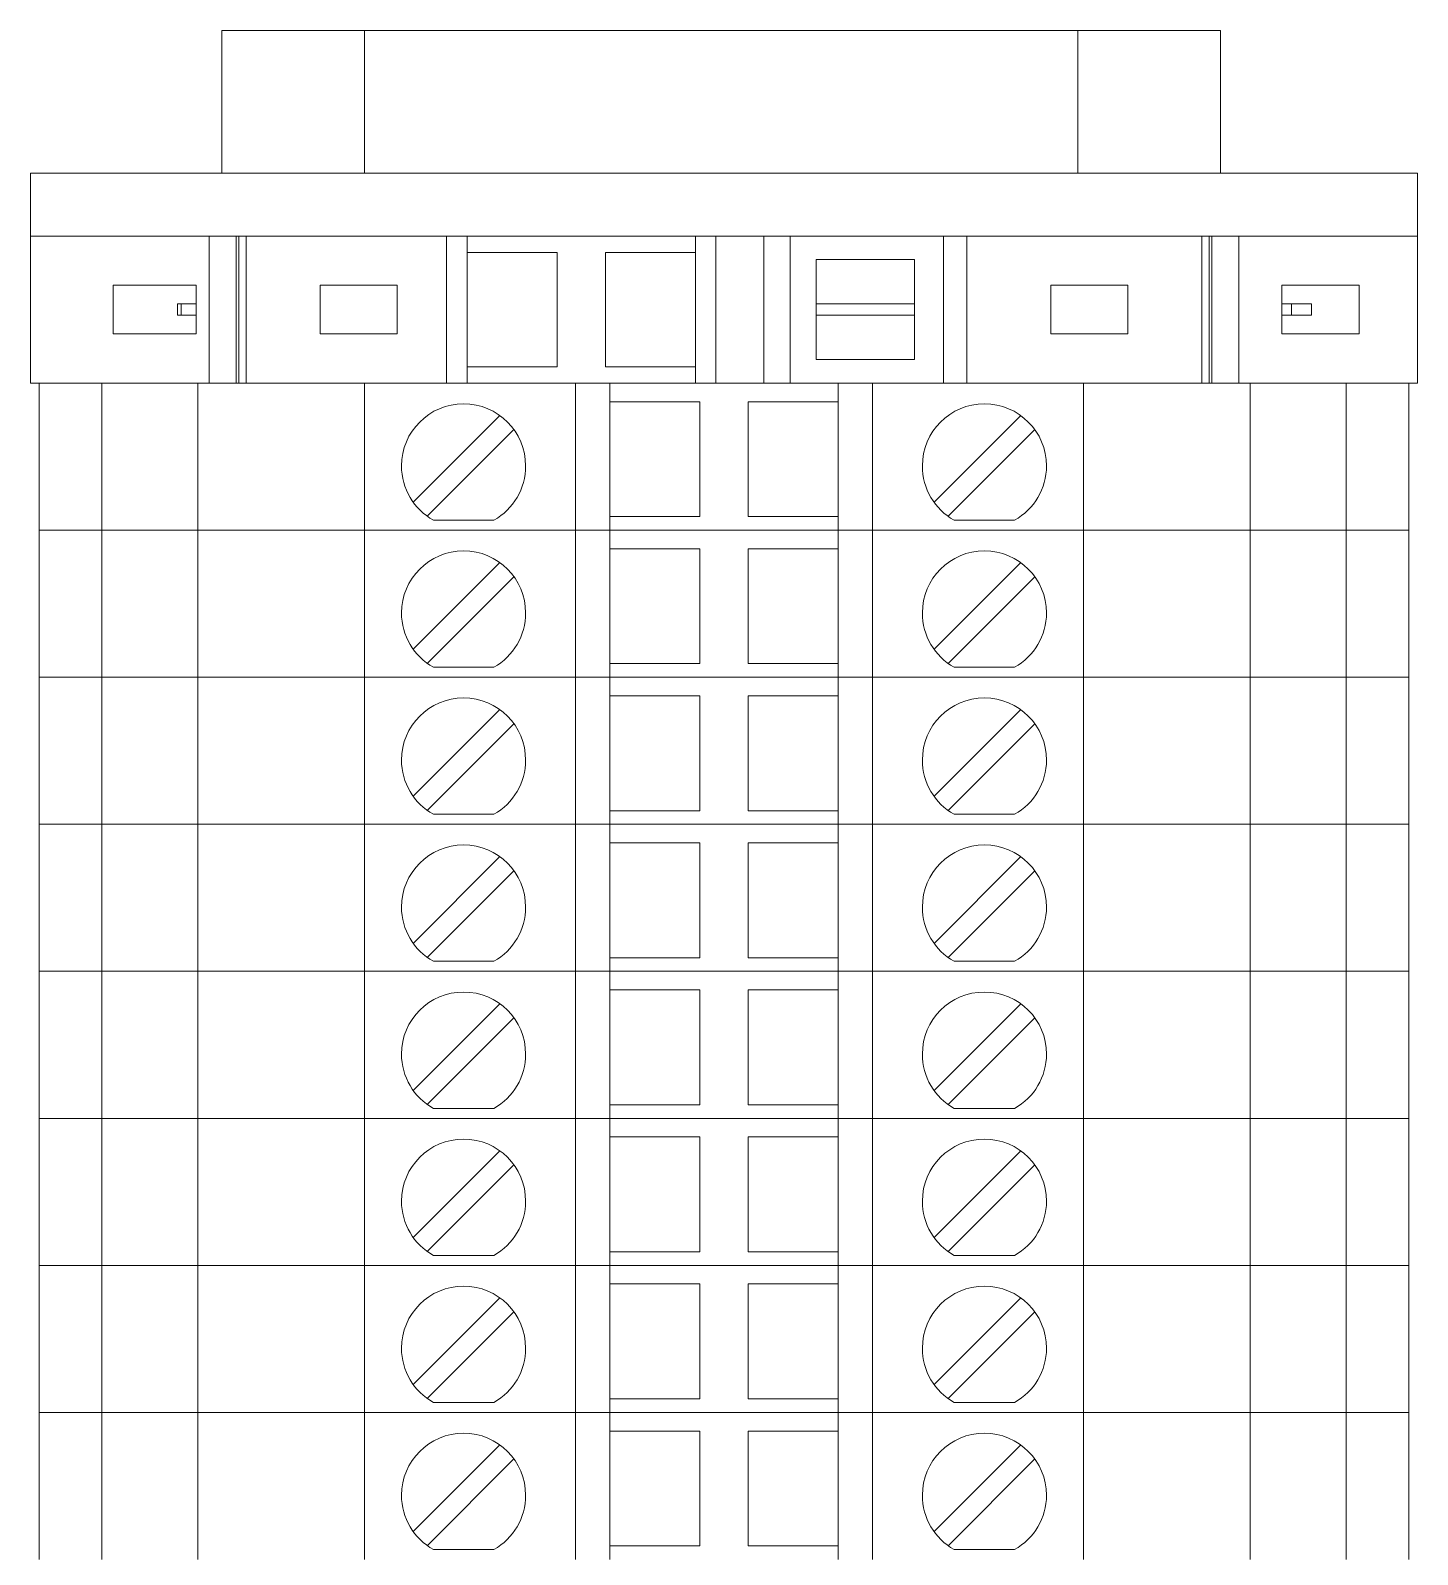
# Model space of a CAD drawing. Header units: millimetres. Extents: x 1880 to 4113, y 771 to 2990.
# Drawn here: x 2250.4 to 2299, y 2569.9 to 2623.3 of the extents above; entities that cross this region are included whole.
import ezdxf

# ---------------------------------------------------------------- set-up
doc = ezdxf.new("R2010")
doc.units = ezdxf.units.MM
doc.layers.add('000-PI-Oprema', color=30, linetype='Continuous', lineweight=5)
doc.layers.add('000-PI-ORMAR', color=2, linetype='Continuous')

msp = doc.modelspace()

# ---------------------------------------------------------------- linework, layer by layer
at = {"color": 0, "linetype": 'ByBlock', "lineweight": 0}
for p, q in [((2257.072, 2618.313), (2257.072, 2623.313)), ((2257.072, 2623.313), (2292.072, 2623.313)), ((2262.072, 2623.313), (2262.072, 2618.313)), ((2287.072, 2623.313), (2287.072, 2618.313)), ((2292.072, 2623.313), (2292.072, 2618.313))]:
    msp.add_line(p, q, dxfattribs=at)
at = {"color": 0, "linetype": 'ByBlock', "lineweight": 0, "ltscale": 0.25}
msp.add_lwpolyline([(2250.372, 2618.313), (2250.372, 2610.963), (2298.972, 2610.963), (2298.972, 2618.313), (2250.372, 2618.313)], dxfattribs=at)
at = {"layer": '000-PI-Oprema', "color": 0, "linetype": 'ByBlock', "lineweight": 0}
for p, q in [((2250.372, 2618.313), (2250.372, 2610.963)), ((2298.972, 2618.313), (2250.372, 2618.313)), ((2298.972, 2610.963), (2298.972, 2618.313)), ((2256.637, 2616.113), (2250.372, 2616.113)), ((2256.637, 2610.963), (2256.637, 2616.113)), ((2257.574, 2616.113), (2256.637, 2616.113)), ((2257.574, 2610.963), (2257.574, 2616.113)), ((2257.674, 2616.113), (2257.574, 2616.113)), ((2257.674, 2616.113), (2257.674, 2610.963)), ((2257.932, 2616.113), (2257.674, 2616.113)), ((2257.932, 2616.113), (2257.932, 2610.963)), ((2264.953, 2616.113), (2257.932, 2616.113)), ((2264.953, 2616.113), (2265.672, 2616.113)), ((2264.953, 2610.963), (2264.953, 2616.113)), ((2265.672, 2615.538), (2265.672, 2616.113)), ((2265.672, 2616.113), (2273.672, 2616.113)), ((2273.672, 2616.113), (2273.672, 2615.538)), ((2273.672, 2616.113), (2274.39, 2616.113)), ((2274.39, 2616.113), (2276.062, 2616.113)), ((2274.39, 2610.963), (2274.39, 2616.113)), ((2276.987, 2616.113), (2276.062, 2616.113)), ((2276.062, 2616.113), (2276.062, 2610.963)), ((2282.361, 2616.113), (2276.987, 2616.113)), ((2276.987, 2616.113), (2276.987, 2610.963)), ((2282.361, 2616.113), (2282.361, 2610.963)), ((2283.182, 2616.113), (2282.361, 2616.113)), ((2283.182, 2610.963), (2283.182, 2616.113)), ((2283.182, 2616.113), (2291.412, 2616.113)), ((2291.412, 2616.113), (2291.412, 2610.963)), ((2291.412, 2616.113), (2291.67, 2616.113)), ((2291.67, 2610.963), (2291.67, 2616.113)), ((2291.67, 2616.113), (2291.77, 2616.113)), ((2292.707, 2616.113), (2291.77, 2616.113)), ((2291.77, 2610.963), (2291.77, 2616.113)), ((2292.707, 2616.113), (2298.972, 2616.113)), ((2292.707, 2610.963), (2292.707, 2616.113)), ((2265.672, 2611.538), (2265.672, 2615.538)), ((2265.672, 2615.538), (2268.822, 2615.538)), ((2268.822, 2615.538), (2268.822, 2611.538)), ((2270.522, 2615.538), (2273.672, 2615.538)), ((2270.522, 2611.538), (2270.522, 2615.538)), ((2273.672, 2615.538), (2273.672, 2611.538)), ((2277.897, 2615.288), (2281.347, 2615.288)), ((2277.897, 2613.738), (2277.897, 2615.288)), ((2281.347, 2615.288), (2281.347, 2613.738)), ((2253.272, 2612.688), (2253.272, 2614.388)), ((2253.272, 2614.388), (2256.172, 2614.388)), ((2256.172, 2614.388), (2256.172, 2613.738)), ((2260.522, 2614.388), (2263.222, 2614.388)), ((2260.522, 2612.688), (2260.522, 2614.388)), ((2263.222, 2614.388), (2263.222, 2612.688)), ((2286.122, 2614.388), (2288.822, 2614.388)), ((2286.122, 2612.688), (2286.122, 2614.388)), ((2288.822, 2614.388), (2288.822, 2612.688)), ((2294.222, 2613.738), (2294.222, 2614.388)), ((2294.222, 2614.388), (2296.922, 2614.388)), ((2296.922, 2614.388), (2296.922, 2612.688)), ((2255.657, 2613.738), (2255.527, 2613.738)), ((2255.527, 2613.338), (2255.527, 2613.738)), ((2255.657, 2613.338), (2255.527, 2613.338)), ((2255.657, 2613.738), (2255.657, 2613.338)), ((2255.657, 2613.738), (2256.172, 2613.738)), ((2255.657, 2613.338), (2256.172, 2613.338)), ((2256.172, 2613.738), (2256.172, 2613.338)), ((2256.172, 2613.338), (2256.172, 2612.688)), ((2277.897, 2613.738), (2281.347, 2613.738)), ((2277.897, 2613.338), (2277.897, 2613.738)), ((2277.897, 2613.338), (2281.347, 2613.338)), ((2277.897, 2611.788), (2277.897, 2613.338)), ((2281.347, 2613.738), (2281.347, 2613.338)), ((2281.347, 2613.338), (2281.347, 2611.788)), ((2294.222, 2613.338), (2294.222, 2613.738)), ((2294.222, 2613.738), (2294.557, 2613.738)), ((2294.222, 2613.338), (2294.557, 2613.338)), ((2294.222, 2612.688), (2294.222, 2613.338)), ((2294.557, 2613.738), (2294.557, 2613.338)), ((2295.257, 2613.738), (2294.557, 2613.738)), ((2295.257, 2613.338), (2294.557, 2613.338)), ((2295.257, 2613.738), (2295.257, 2613.338)), ((2256.172, 2612.688), (2253.272, 2612.688)), ((2263.222, 2612.688), (2260.522, 2612.688)), ((2288.822, 2612.688), (2286.122, 2612.688)), ((2296.922, 2612.688), (2294.222, 2612.688)), ((2281.347, 2611.788), (2277.897, 2611.788)), ((2268.822, 2611.538), (2265.672, 2611.538)), ((2265.672, 2610.963), (2265.672, 2611.538)), ((2273.672, 2611.538), (2270.522, 2611.538)), ((2273.672, 2611.538), (2273.672, 2610.963)), ((2257.574, 2610.963), (2256.637, 2610.963)), ((2257.674, 2610.963), (2257.574, 2610.963)), ((2257.932, 2610.963), (2257.674, 2610.963)), ((2264.953, 2610.963), (2265.672, 2610.963))]:
    msp.add_line(p, q, dxfattribs=at)
at = {"layer": '000-PI-Oprema', "color": 0, "linetype": 'ByBlock', "lineweight": 0, "ltscale": 0.25}
msp.add_line((2298.972, 2610.963), (2250.372, 2610.963), dxfattribs=at)
at = {"layer": '000-PI-ORMAR', "color": 0, "linetype": 'ByBlock', "lineweight": 0}
for p, q in [((2250.672, 2610.963), (2250.672, 2610.963)), ((2250.672, 2610.963), (2251.355, 2610.963)), ((2250.672, 2605.813), (2250.672, 2610.963)), ((2251.672, 2610.963), (2251.355, 2610.963)), ((2251.672, 2610.963), (2251.672, 2610.963)), ((2252.872, 2610.963), (2251.672, 2610.963)), ((2252.872, 2610.963), (2252.872, 2610.963)), ((2254.464, 2610.963), (2252.872, 2610.963)), ((2252.872, 2605.813), (2252.872, 2610.963)), ((2256.606, 2610.963), (2254.464, 2610.963)), ((2254.922, 2610.963), (2254.922, 2610.963)), ((2256.233, 2605.813), (2256.233, 2610.963)), ((2256.99, 2610.963), (2256.606, 2610.963)), ((2259.498, 2610.963), (2256.99, 2610.963)), ((2257.472, 2610.963), (2257.472, 2610.963)), ((2258.372, 2610.963), (2258.372, 2610.963)), ((2262.072, 2610.963), (2259.498, 2610.963)), ((2269.472, 2610.963), (2262.072, 2610.963)), ((2262.072, 2605.813), (2262.072, 2610.963)), ((2270.672, 2610.963), (2269.472, 2610.963)), ((2269.472, 2605.813), (2269.472, 2610.963)), ((2270.672, 2610.963), (2270.672, 2610.963)), ((2278.672, 2610.963), (2270.672, 2610.963)), ((2270.672, 2605.813), (2270.672, 2610.963)), ((2278.672, 2610.963), (2278.672, 2610.963)), ((2279.872, 2610.963), (2278.672, 2610.963)), ((2278.672, 2605.813), (2278.672, 2610.963)), ((2287.272, 2610.963), (2279.872, 2610.963)), ((2279.872, 2605.813), (2279.872, 2610.963)), ((2284.472, 2610.963), (2284.472, 2610.963)), ((2289.846, 2610.963), (2287.272, 2610.963)), ((2287.272, 2605.813), (2287.272, 2610.963)), ((2289.522, 2610.963), (2289.522, 2610.963)), ((2292.354, 2610.963), (2289.846, 2610.963)), ((2292.172, 2610.963), (2292.172, 2610.963)), ((2292.738, 2610.963), (2292.354, 2610.963)), ((2294.88, 2610.963), (2292.738, 2610.963)), ((2293.111, 2605.813), (2293.111, 2610.963)), ((2294.422, 2610.963), (2294.422, 2610.963)), ((2296.472, 2610.963), (2294.88, 2610.963)), ((2296.472, 2610.963), (2296.472, 2610.963)), ((2296.472, 2610.963), (2298.672, 2610.963)), ((2296.472, 2605.813), (2296.472, 2610.963)), ((2298.672, 2610.963), (2298.672, 2610.963)), ((2298.672, 2605.813), (2298.672, 2610.963)), ((2270.672, 2610.313), (2270.672, 2610.313)), ((2270.672, 2610.313), (2273.822, 2610.313)), ((2273.822, 2610.313), (2273.822, 2606.288)), ((2273.822, 2610.313), (2273.822, 2610.313)), ((2275.522, 2610.313), (2278.672, 2610.313)), ((2275.522, 2606.288), (2275.522, 2610.313)), ((2275.522, 2610.313), (2275.522, 2610.313)), ((2278.672, 2610.313), (2278.672, 2610.313)), ((2266.817, 2609.829), (2263.782, 2606.793)), ((2266.817, 2609.829), (2266.817, 2609.829)), ((2285.067, 2609.829), (2282.032, 2606.793)), ((2285.067, 2609.829), (2285.067, 2609.829)), ((2264.276, 2606.298), (2267.312, 2609.334)), ((2267.312, 2609.334), (2267.312, 2609.334)), ((2269.472, 2606.763), (2269.472, 2609.363)), ((2269.472, 2609.363), (2269.472, 2609.363)), ((2279.872, 2609.363), (2279.872, 2609.363)), ((2279.872, 2606.763), (2279.872, 2609.363)), ((2282.526, 2606.298), (2285.562, 2609.334)), ((2285.562, 2609.334), (2285.562, 2609.334)), ((2263.782, 2606.793), (2263.782, 2606.793)), ((2269.472, 2606.763), (2269.472, 2606.763)), ((2279.872, 2606.763), (2279.872, 2606.763)), ((2282.032, 2606.793), (2282.032, 2606.793)), ((2250.672, 2605.813), (2250.672, 2605.813)), ((2250.672, 2605.813), (2251.355, 2605.813)), ((2250.672, 2605.813), (2250.672, 2605.813)), ((2250.672, 2605.813), (2251.355, 2605.813)), ((2250.672, 2600.663), (2250.672, 2605.813)), ((2251.672, 2605.813), (2251.355, 2605.813)), ((2251.672, 2605.813), (2251.355, 2605.813)), ((2252.872, 2605.813), (2251.672, 2605.813)), ((2251.672, 2605.813), (2251.672, 2605.813)), ((2251.672, 2605.813), (2251.672, 2605.813)), ((2252.872, 2605.813), (2251.672, 2605.813)), ((2252.172, 2605.813), (2252.172, 2605.813)), ((2254.464, 2605.813), (2252.872, 2605.813)), ((2252.872, 2605.813), (2252.872, 2605.813)), ((2252.872, 2605.813), (2252.872, 2605.813)), ((2254.464, 2605.813), (2252.872, 2605.813)), ((2252.872, 2600.663), (2252.872, 2605.813)), ((2256.606, 2605.813), (2254.464, 2605.813)), ((2256.606, 2605.813), (2254.464, 2605.813)), ((2254.922, 2605.813), (2254.922, 2605.813)), ((2254.922, 2605.813), (2254.922, 2605.813)), ((2256.233, 2600.663), (2256.233, 2605.813)), ((2256.606, 2605.813), (2256.99, 2605.813)), ((2256.99, 2605.813), (2256.606, 2605.813)), ((2256.99, 2605.813), (2259.498, 2605.813)), ((2259.498, 2605.813), (2256.99, 2605.813)), ((2257.472, 2605.813), (2257.472, 2605.813)), ((2257.472, 2605.813), (2257.472, 2605.813)), ((2258.372, 2605.813), (2258.372, 2605.813)), ((2258.372, 2605.813), (2258.372, 2605.813)), ((2258.672, 2605.813), (2258.672, 2605.813)), ((2262.072, 2605.813), (2259.498, 2605.813)), ((2262.072, 2605.813), (2259.498, 2605.813)), ((2269.472, 2605.813), (2262.072, 2605.813)), ((2269.472, 2605.813), (2262.072, 2605.813)), ((2262.072, 2600.663), (2262.072, 2605.813)), ((2264.276, 2606.298), (2264.276, 2606.298)), ((2264.488, 2606.163), (2264.488, 2606.163)), ((2264.488, 2606.163), (2266.606, 2606.163)), ((2266.606, 2606.163), (2266.606, 2606.163)), ((2270.672, 2605.813), (2269.472, 2605.813)), ((2270.672, 2605.813), (2269.472, 2605.813)), ((2269.472, 2600.663), (2269.472, 2605.813)), ((2270.672, 2606.288), (2270.672, 2606.288)), ((2273.822, 2606.288), (2270.672, 2606.288)), ((2278.672, 2605.813), (2270.672, 2605.813)), ((2270.672, 2605.813), (2270.672, 2605.813)), ((2270.672, 2605.813), (2270.672, 2605.813)), ((2278.672, 2605.813), (2270.672, 2605.813)), ((2270.672, 2600.663), (2270.672, 2605.813)), ((2273.822, 2606.288), (2273.822, 2606.288)), ((2278.672, 2606.288), (2275.522, 2606.288)), ((2275.522, 2606.288), (2275.522, 2606.288)), ((2278.672, 2606.288), (2278.672, 2606.288)), ((2279.872, 2605.813), (2278.672, 2605.813)), ((2278.672, 2605.813), (2278.672, 2605.813)), ((2278.672, 2605.813), (2278.672, 2605.813)), ((2279.872, 2605.813), (2278.672, 2605.813)), ((2278.672, 2600.663), (2278.672, 2605.813)), ((2287.272, 2605.813), (2279.872, 2605.813)), ((2287.272, 2605.813), (2279.872, 2605.813)), ((2279.872, 2600.663), (2279.872, 2605.813)), ((2282.526, 2606.298), (2282.526, 2606.298)), ((2282.738, 2606.163), (2282.738, 2606.163)), ((2282.738, 2606.163), (2284.856, 2606.163)), ((2284.472, 2605.813), (2284.472, 2605.813)), ((2284.472, 2605.813), (2284.472, 2605.813)), ((2284.856, 2606.163), (2284.856, 2606.163)), ((2289.846, 2605.813), (2287.272, 2605.813)), ((2289.846, 2605.813), (2287.272, 2605.813)), ((2287.272, 2600.663), (2287.272, 2605.813)), ((2289.522, 2605.813), (2289.522, 2605.813)), ((2289.522, 2605.813), (2289.522, 2605.813)), ((2289.846, 2605.813), (2292.354, 2605.813)), ((2292.354, 2605.813), (2289.846, 2605.813)), ((2290.672, 2605.813), (2290.672, 2605.813)), ((2292.172, 2605.813), (2292.172, 2605.813)), ((2292.172, 2605.813), (2292.172, 2605.813)), ((2292.354, 2605.813), (2292.738, 2605.813)), ((2292.738, 2605.813), (2292.354, 2605.813)), ((2294.88, 2605.813), (2292.738, 2605.813)), ((2294.88, 2605.813), (2292.738, 2605.813)), ((2293.111, 2600.663), (2293.111, 2605.813)), ((2294.422, 2605.813), (2294.422, 2605.813)), ((2294.422, 2605.813), (2294.422, 2605.813)), ((2296.472, 2605.813), (2294.88, 2605.813)), ((2296.472, 2605.813), (2294.88, 2605.813)), ((2296.472, 2605.813), (2298.672, 2605.813)), ((2296.472, 2605.813), (2296.472, 2605.813)), ((2296.472, 2605.813), (2296.472, 2605.813)), ((2296.472, 2605.813), (2298.672, 2605.813)), ((2296.472, 2600.663), (2296.472, 2605.813)), ((2298.672, 2605.813), (2298.672, 2605.813)), ((2298.672, 2605.813), (2298.672, 2605.813)), ((2298.672, 2600.663), (2298.672, 2605.813)), ((2270.672, 2605.163), (2270.672, 2605.163)), ((2270.672, 2605.163), (2273.822, 2605.163)), ((2273.822, 2605.163), (2273.822, 2601.138)), ((2273.822, 2605.163), (2273.822, 2605.163)), ((2275.522, 2605.163), (2278.672, 2605.163)), ((2275.522, 2601.138), (2275.522, 2605.163)), ((2275.522, 2605.163), (2275.522, 2605.163)), ((2278.672, 2605.163), (2278.672, 2605.163)), ((2266.817, 2604.679), (2263.782, 2601.643)), ((2264.276, 2601.148), (2267.312, 2604.184)), ((2266.817, 2604.679), (2266.817, 2604.679)), ((2267.312, 2604.184), (2267.312, 2604.184)), ((2269.472, 2601.613), (2269.472, 2604.213)), ((2269.472, 2604.213), (2269.472, 2604.213)), ((2279.872, 2604.213), (2279.872, 2604.213)), ((2279.872, 2601.613), (2279.872, 2604.213)), ((2285.067, 2604.679), (2282.032, 2601.643)), ((2282.526, 2601.148), (2285.562, 2604.184)), ((2285.067, 2604.679), (2285.067, 2604.679)), ((2285.562, 2604.184), (2285.562, 2604.184)), ((2263.782, 2601.643), (2263.782, 2601.643)), ((2269.472, 2601.613), (2269.472, 2601.613)), ((2279.872, 2601.613), (2279.872, 2601.613)), ((2282.032, 2601.643), (2282.032, 2601.643)), ((2264.276, 2601.148), (2264.276, 2601.148)), ((2264.488, 2601.013), (2264.488, 2601.013)), ((2264.488, 2601.013), (2266.606, 2601.013)), ((2266.606, 2601.013), (2266.606, 2601.013)), ((2270.672, 2601.138), (2270.672, 2601.138)), ((2273.822, 2601.138), (2270.672, 2601.138)), ((2273.822, 2601.138), (2273.822, 2601.138)), ((2278.672, 2601.138), (2275.522, 2601.138)), ((2275.522, 2601.138), (2275.522, 2601.138)), ((2278.672, 2601.138), (2278.672, 2601.138)), ((2282.526, 2601.148), (2282.526, 2601.148)), ((2282.738, 2601.013), (2282.738, 2601.013)), ((2282.738, 2601.013), (2284.856, 2601.013)), ((2284.856, 2601.013), (2284.856, 2601.013)), ((2250.672, 2600.663), (2250.672, 2600.663)), ((2250.672, 2600.663), (2251.355, 2600.663)), ((2250.672, 2600.663), (2250.672, 2600.663)), ((2250.672, 2600.663), (2251.355, 2600.663)), ((2250.672, 2595.513), (2250.672, 2600.663)), ((2251.672, 2600.663), (2251.355, 2600.663)), ((2251.672, 2600.663), (2251.355, 2600.663)), ((2252.872, 2600.663), (2251.672, 2600.663)), ((2251.672, 2600.663), (2251.672, 2600.663)), ((2251.672, 2600.663), (2251.672, 2600.663)), ((2252.872, 2600.663), (2251.672, 2600.663)), ((2252.172, 2600.663), (2252.172, 2600.663)), ((2254.464, 2600.663), (2252.872, 2600.663)), ((2252.872, 2600.663), (2252.872, 2600.663)), ((2252.872, 2600.663), (2252.872, 2600.663)), ((2254.464, 2600.663), (2252.872, 2600.663)), ((2252.872, 2595.513), (2252.872, 2600.663)), ((2256.606, 2600.663), (2254.464, 2600.663)), ((2256.606, 2600.663), (2254.464, 2600.663)), ((2254.922, 2600.663), (2254.922, 2600.663)), ((2254.922, 2600.663), (2254.922, 2600.663)), ((2256.233, 2595.513), (2256.233, 2600.663)), ((2256.606, 2600.663), (2256.99, 2600.663)), ((2256.99, 2600.663), (2256.606, 2600.663)), ((2256.99, 2600.663), (2259.498, 2600.663)), ((2259.498, 2600.663), (2256.99, 2600.663)), ((2257.472, 2600.663), (2257.472, 2600.663)), ((2257.472, 2600.663), (2257.472, 2600.663)), ((2258.372, 2600.663), (2258.372, 2600.663)), ((2258.372, 2600.663), (2258.372, 2600.663)), ((2258.672, 2600.663), (2258.672, 2600.663)), ((2262.072, 2600.663), (2259.498, 2600.663)), ((2262.072, 2600.663), (2259.498, 2600.663)), ((2269.472, 2600.663), (2262.072, 2600.663)), ((2269.472, 2600.663), (2262.072, 2600.663)), ((2262.072, 2595.513), (2262.072, 2600.663)), ((2270.672, 2600.663), (2269.472, 2600.663)), ((2270.672, 2600.663), (2269.472, 2600.663)), ((2269.472, 2595.513), (2269.472, 2600.663)), ((2278.672, 2600.663), (2270.672, 2600.663)), ((2270.672, 2600.663), (2270.672, 2600.663)), ((2270.672, 2600.663), (2270.672, 2600.663)), ((2278.672, 2600.663), (2270.672, 2600.663)), ((2270.672, 2595.513), (2270.672, 2600.663)), ((2279.872, 2600.663), (2278.672, 2600.663)), ((2278.672, 2600.663), (2278.672, 2600.663)), ((2278.672, 2600.663), (2278.672, 2600.663)), ((2279.872, 2600.663), (2278.672, 2600.663)), ((2278.672, 2595.513), (2278.672, 2600.663)), ((2287.272, 2600.663), (2279.872, 2600.663)), ((2287.272, 2600.663), (2279.872, 2600.663)), ((2279.872, 2595.513), (2279.872, 2600.663)), ((2284.472, 2600.663), (2284.472, 2600.663)), ((2284.472, 2600.663), (2284.472, 2600.663)), ((2289.846, 2600.663), (2287.272, 2600.663)), ((2289.846, 2600.663), (2287.272, 2600.663)), ((2287.272, 2595.513), (2287.272, 2600.663)), ((2289.522, 2600.663), (2289.522, 2600.663)), ((2289.522, 2600.663), (2289.522, 2600.663)), ((2289.846, 2600.663), (2292.354, 2600.663)), ((2292.354, 2600.663), (2289.846, 2600.663)), ((2290.672, 2600.663), (2290.672, 2600.663)), ((2292.172, 2600.663), (2292.172, 2600.663)), ((2292.172, 2600.663), (2292.172, 2600.663)), ((2292.354, 2600.663), (2292.738, 2600.663)), ((2292.738, 2600.663), (2292.354, 2600.663)), ((2294.88, 2600.663), (2292.738, 2600.663)), ((2294.88, 2600.663), (2292.738, 2600.663)), ((2293.111, 2595.513), (2293.111, 2600.663)), ((2294.422, 2600.663), (2294.422, 2600.663)), ((2294.422, 2600.663), (2294.422, 2600.663)), ((2296.472, 2600.663), (2294.88, 2600.663)), ((2296.472, 2600.663), (2294.88, 2600.663)), ((2296.472, 2600.663), (2298.672, 2600.663)), ((2296.472, 2600.663), (2296.472, 2600.663)), ((2296.472, 2600.663), (2296.472, 2600.663)), ((2296.472, 2600.663), (2298.672, 2600.663)), ((2296.472, 2595.513), (2296.472, 2600.663)), ((2298.672, 2600.663), (2298.672, 2600.663)), ((2298.672, 2600.663), (2298.672, 2600.663)), ((2298.672, 2595.513), (2298.672, 2600.663)), ((2270.672, 2600.013), (2270.672, 2600.013)), ((2270.672, 2600.013), (2273.822, 2600.013)), ((2273.822, 2600.013), (2273.822, 2595.988)), ((2273.822, 2600.013), (2273.822, 2600.013)), ((2275.522, 2600.013), (2278.672, 2600.013)), ((2275.522, 2595.988), (2275.522, 2600.013)), ((2275.522, 2600.013), (2275.522, 2600.013)), ((2278.672, 2600.013), (2278.672, 2600.013)), ((2266.817, 2599.529), (2263.782, 2596.493)), ((2266.817, 2599.529), (2266.817, 2599.529)), ((2285.067, 2599.529), (2282.032, 2596.493)), ((2285.067, 2599.529), (2285.067, 2599.529)), ((2264.276, 2595.998), (2267.312, 2599.034)), ((2267.312, 2599.034), (2267.312, 2599.034)), ((2269.472, 2596.463), (2269.472, 2599.063)), ((2269.472, 2599.063), (2269.472, 2599.063)), ((2279.872, 2599.063), (2279.872, 2599.063)), ((2279.872, 2596.463), (2279.872, 2599.063)), ((2282.526, 2595.998), (2285.562, 2599.034)), ((2285.562, 2599.034), (2285.562, 2599.034)), ((2263.782, 2596.493), (2263.782, 2596.493)), ((2269.472, 2596.463), (2269.472, 2596.463)), ((2279.872, 2596.463), (2279.872, 2596.463)), ((2282.032, 2596.493), (2282.032, 2596.493)), ((2264.276, 2595.998), (2264.276, 2595.998)), ((2264.488, 2595.863), (2264.488, 2595.863)), ((2264.488, 2595.863), (2266.606, 2595.863)), ((2266.606, 2595.863), (2266.606, 2595.863)), ((2270.672, 2595.988), (2270.672, 2595.988)), ((2273.822, 2595.988), (2270.672, 2595.988)), ((2273.822, 2595.988), (2273.822, 2595.988)), ((2278.672, 2595.988), (2275.522, 2595.988)), ((2275.522, 2595.988), (2275.522, 2595.988)), ((2278.672, 2595.988), (2278.672, 2595.988)), ((2282.526, 2595.998), (2282.526, 2595.998)), ((2282.738, 2595.863), (2282.738, 2595.863)), ((2282.738, 2595.863), (2284.856, 2595.863)), ((2284.856, 2595.863), (2284.856, 2595.863)), ((2250.672, 2595.513), (2250.672, 2595.513)), ((2250.672, 2595.513), (2251.355, 2595.513)), ((2250.672, 2595.513), (2250.672, 2595.513)), ((2250.672, 2595.513), (2251.355, 2595.513)), ((2250.672, 2590.363), (2250.672, 2595.513)), ((2251.672, 2595.513), (2251.355, 2595.513)), ((2251.672, 2595.513), (2251.355, 2595.513)), ((2252.872, 2595.513), (2251.672, 2595.513)), ((2251.672, 2595.513), (2251.672, 2595.513)), ((2251.672, 2595.513), (2251.672, 2595.513)), ((2252.872, 2595.513), (2251.672, 2595.513)), ((2252.172, 2595.513), (2252.172, 2595.513)), ((2254.464, 2595.513), (2252.872, 2595.513)), ((2252.872, 2595.513), (2252.872, 2595.513)), ((2252.872, 2595.513), (2252.872, 2595.513)), ((2254.464, 2595.513), (2252.872, 2595.513)), ((2252.872, 2590.363), (2252.872, 2595.513)), ((2256.606, 2595.513), (2254.464, 2595.513)), ((2256.606, 2595.513), (2254.464, 2595.513)), ((2254.922, 2595.513), (2254.922, 2595.513)), ((2254.922, 2595.513), (2254.922, 2595.513)), ((2256.233, 2590.363), (2256.233, 2595.513)), ((2256.606, 2595.513), (2256.99, 2595.513)), ((2256.99, 2595.513), (2256.606, 2595.513)), ((2256.99, 2595.513), (2259.498, 2595.513)), ((2259.498, 2595.513), (2256.99, 2595.513)), ((2257.472, 2595.513), (2257.472, 2595.513)), ((2257.472, 2595.513), (2257.472, 2595.513)), ((2258.372, 2595.513), (2258.372, 2595.513)), ((2258.372, 2595.513), (2258.372, 2595.513)), ((2258.672, 2595.513), (2258.672, 2595.513)), ((2262.072, 2595.513), (2259.498, 2595.513)), ((2262.072, 2595.513), (2259.498, 2595.513)), ((2269.472, 2595.513), (2262.072, 2595.513)), ((2269.472, 2595.513), (2262.072, 2595.513)), ((2262.072, 2590.363), (2262.072, 2595.513)), ((2270.672, 2595.513), (2269.472, 2595.513)), ((2270.672, 2595.513), (2269.472, 2595.513)), ((2269.472, 2590.363), (2269.472, 2595.513)), ((2278.672, 2595.513), (2270.672, 2595.513)), ((2270.672, 2595.513), (2270.672, 2595.513)), ((2270.672, 2595.513), (2270.672, 2595.513)), ((2278.672, 2595.513), (2270.672, 2595.513)), ((2270.672, 2590.363), (2270.672, 2595.513)), ((2279.872, 2595.513), (2278.672, 2595.513)), ((2278.672, 2595.513), (2278.672, 2595.513)), ((2278.672, 2595.513), (2278.672, 2595.513)), ((2279.872, 2595.513), (2278.672, 2595.513)), ((2278.672, 2590.363), (2278.672, 2595.513)), ((2287.272, 2595.513), (2279.872, 2595.513)), ((2287.272, 2595.513), (2279.872, 2595.513)), ((2279.872, 2590.363), (2279.872, 2595.513)), ((2284.472, 2595.513), (2284.472, 2595.513)), ((2284.472, 2595.513), (2284.472, 2595.513)), ((2289.846, 2595.513), (2287.272, 2595.513)), ((2289.846, 2595.513), (2287.272, 2595.513)), ((2287.272, 2590.363), (2287.272, 2595.513)), ((2289.522, 2595.513), (2289.522, 2595.513)), ((2289.522, 2595.513), (2289.522, 2595.513)), ((2289.846, 2595.513), (2292.354, 2595.513)), ((2292.354, 2595.513), (2289.846, 2595.513)), ((2290.672, 2595.513), (2290.672, 2595.513)), ((2292.172, 2595.513), (2292.172, 2595.513)), ((2292.172, 2595.513), (2292.172, 2595.513)), ((2292.354, 2595.513), (2292.738, 2595.513)), ((2292.738, 2595.513), (2292.354, 2595.513)), ((2294.88, 2595.513), (2292.738, 2595.513)), ((2294.88, 2595.513), (2292.738, 2595.513)), ((2293.111, 2590.363), (2293.111, 2595.513)), ((2294.422, 2595.513), (2294.422, 2595.513)), ((2294.422, 2595.513), (2294.422, 2595.513)), ((2296.472, 2595.513), (2294.88, 2595.513)), ((2296.472, 2595.513), (2294.88, 2595.513)), ((2296.472, 2595.513), (2298.672, 2595.513)), ((2296.472, 2595.513), (2296.472, 2595.513)), ((2296.472, 2595.513), (2296.472, 2595.513)), ((2296.472, 2595.513), (2298.672, 2595.513)), ((2296.472, 2590.363), (2296.472, 2595.513)), ((2298.672, 2595.513), (2298.672, 2595.513)), ((2298.672, 2595.513), (2298.672, 2595.513)), ((2298.672, 2590.363), (2298.672, 2595.513)), ((2270.672, 2594.863), (2270.672, 2594.863)), ((2270.672, 2594.863), (2273.822, 2594.863)), ((2273.822, 2594.863), (2273.822, 2590.838)), ((2273.822, 2594.863), (2273.822, 2594.863)), ((2275.522, 2594.863), (2278.672, 2594.863)), ((2275.522, 2590.838), (2275.522, 2594.863)), ((2275.522, 2594.863), (2275.522, 2594.863)), ((2278.672, 2594.863), (2278.672, 2594.863)), ((2266.817, 2594.379), (2263.782, 2591.343)), ((2266.817, 2594.379), (2266.817, 2594.379)), ((2285.067, 2594.379), (2282.032, 2591.343)), ((2285.067, 2594.379), (2285.067, 2594.379)), ((2264.276, 2590.848), (2267.312, 2593.884)), ((2267.312, 2593.884), (2267.312, 2593.884)), ((2269.472, 2591.313), (2269.472, 2593.913)), ((2269.472, 2593.913), (2269.472, 2593.913)), ((2279.872, 2593.913), (2279.872, 2593.913)), ((2279.872, 2591.313), (2279.872, 2593.913)), ((2282.526, 2590.848), (2285.562, 2593.884)), ((2285.562, 2593.884), (2285.562, 2593.884)), ((2263.782, 2591.343), (2263.782, 2591.343)), ((2264.276, 2590.848), (2264.276, 2590.848)), ((2269.472, 2591.313), (2269.472, 2591.313)), ((2270.672, 2590.838), (2270.672, 2590.838)), ((2273.822, 2590.838), (2270.672, 2590.838)), ((2273.822, 2590.838), (2273.822, 2590.838)), ((2278.672, 2590.838), (2275.522, 2590.838)), ((2275.522, 2590.838), (2275.522, 2590.838)), ((2278.672, 2590.838), (2278.672, 2590.838)), ((2279.872, 2591.313), (2279.872, 2591.313)), ((2282.032, 2591.343), (2282.032, 2591.343)), ((2282.526, 2590.848), (2282.526, 2590.848)), ((2250.672, 2590.363), (2250.672, 2590.363)), ((2250.672, 2590.363), (2251.355, 2590.363)), ((2250.672, 2590.363), (2250.672, 2590.363)), ((2250.672, 2590.363), (2251.355, 2590.363)), ((2250.672, 2585.213), (2250.672, 2590.363)), ((2251.672, 2590.363), (2251.355, 2590.363)), ((2251.672, 2590.363), (2251.355, 2590.363)), ((2252.872, 2590.363), (2251.672, 2590.363)), ((2251.672, 2590.363), (2251.672, 2590.363)), ((2251.672, 2590.363), (2251.672, 2590.363)), ((2252.872, 2590.363), (2251.672, 2590.363)), ((2252.172, 2590.363), (2252.172, 2590.363)), ((2254.464, 2590.363), (2252.872, 2590.363)), ((2252.872, 2590.363), (2252.872, 2590.363)), ((2252.872, 2590.363), (2252.872, 2590.363)), ((2254.464, 2590.363), (2252.872, 2590.363)), ((2252.872, 2585.213), (2252.872, 2590.363)), ((2256.606, 2590.363), (2254.464, 2590.363)), ((2256.606, 2590.363), (2254.464, 2590.363)), ((2254.922, 2590.363), (2254.922, 2590.363)), ((2254.922, 2590.363), (2254.922, 2590.363)), ((2256.233, 2585.213), (2256.233, 2590.363)), ((2256.606, 2590.363), (2256.99, 2590.363)), ((2256.99, 2590.363), (2256.606, 2590.363)), ((2256.99, 2590.363), (2259.498, 2590.363)), ((2259.498, 2590.363), (2256.99, 2590.363)), ((2257.472, 2590.363), (2257.472, 2590.363)), ((2257.472, 2590.363), (2257.472, 2590.363)), ((2258.372, 2590.363), (2258.372, 2590.363)), ((2258.372, 2590.363), (2258.372, 2590.363)), ((2258.672, 2590.363), (2258.672, 2590.363)), ((2262.072, 2590.363), (2259.498, 2590.363)), ((2262.072, 2590.363), (2259.498, 2590.363)), ((2269.472, 2590.363), (2262.072, 2590.363)), ((2269.472, 2590.363), (2262.072, 2590.363)), ((2262.072, 2585.213), (2262.072, 2590.363)), ((2264.488, 2590.713), (2264.488, 2590.713)), ((2264.488, 2590.713), (2266.606, 2590.713)), ((2266.606, 2590.713), (2266.606, 2590.713)), ((2270.672, 2590.363), (2269.472, 2590.363)), ((2270.672, 2590.363), (2269.472, 2590.363)), ((2269.472, 2585.213), (2269.472, 2590.363)), ((2278.672, 2590.363), (2270.672, 2590.363)), ((2270.672, 2590.363), (2270.672, 2590.363)), ((2270.672, 2590.363), (2270.672, 2590.363)), ((2278.672, 2590.363), (2270.672, 2590.363)), ((2270.672, 2585.213), (2270.672, 2590.363)), ((2279.872, 2590.363), (2278.672, 2590.363)), ((2278.672, 2590.363), (2278.672, 2590.363)), ((2278.672, 2590.363), (2278.672, 2590.363)), ((2279.872, 2590.363), (2278.672, 2590.363)), ((2278.672, 2585.213), (2278.672, 2590.363)), ((2287.272, 2590.363), (2279.872, 2590.363)), ((2287.272, 2590.363), (2279.872, 2590.363)), ((2279.872, 2585.213), (2279.872, 2590.363)), ((2282.738, 2590.713), (2282.738, 2590.713)), ((2282.738, 2590.713), (2284.856, 2590.713)), ((2284.472, 2590.363), (2284.472, 2590.363)), ((2284.472, 2590.363), (2284.472, 2590.363)), ((2284.856, 2590.713), (2284.856, 2590.713)), ((2289.846, 2590.363), (2287.272, 2590.363)), ((2289.846, 2590.363), (2287.272, 2590.363)), ((2287.272, 2585.213), (2287.272, 2590.363)), ((2289.522, 2590.363), (2289.522, 2590.363)), ((2289.522, 2590.363), (2289.522, 2590.363)), ((2289.846, 2590.363), (2292.354, 2590.363)), ((2292.354, 2590.363), (2289.846, 2590.363)), ((2290.672, 2590.363), (2290.672, 2590.363)), ((2292.172, 2590.363), (2292.172, 2590.363)), ((2292.172, 2590.363), (2292.172, 2590.363)), ((2292.354, 2590.363), (2292.738, 2590.363)), ((2292.738, 2590.363), (2292.354, 2590.363)), ((2294.88, 2590.363), (2292.738, 2590.363)), ((2294.88, 2590.363), (2292.738, 2590.363)), ((2293.111, 2585.213), (2293.111, 2590.363)), ((2294.422, 2590.363), (2294.422, 2590.363)), ((2294.422, 2590.363), (2294.422, 2590.363)), ((2296.472, 2590.363), (2294.88, 2590.363)), ((2296.472, 2590.363), (2294.88, 2590.363)), ((2296.472, 2590.363), (2298.672, 2590.363)), ((2296.472, 2590.363), (2296.472, 2590.363)), ((2296.472, 2590.363), (2296.472, 2590.363)), ((2296.472, 2590.363), (2298.672, 2590.363)), ((2296.472, 2585.213), (2296.472, 2590.363)), ((2298.672, 2590.363), (2298.672, 2590.363)), ((2298.672, 2590.363), (2298.672, 2590.363)), ((2298.672, 2585.213), (2298.672, 2590.363)), ((2266.817, 2589.229), (2263.782, 2586.193)), ((2266.817, 2589.229), (2266.817, 2589.229)), ((2270.672, 2589.713), (2270.672, 2589.713)), ((2270.672, 2589.713), (2273.822, 2589.713)), ((2273.822, 2589.713), (2273.822, 2585.688)), ((2273.822, 2589.713), (2273.822, 2589.713)), ((2275.522, 2589.713), (2278.672, 2589.713)), ((2275.522, 2585.688), (2275.522, 2589.713)), ((2275.522, 2589.713), (2275.522, 2589.713)), ((2278.672, 2589.713), (2278.672, 2589.713)), ((2285.067, 2589.229), (2282.032, 2586.193)), ((2285.067, 2589.229), (2285.067, 2589.229)), ((2264.276, 2585.698), (2267.312, 2588.734)), ((2267.312, 2588.734), (2267.312, 2588.734)), ((2269.472, 2586.163), (2269.472, 2588.763)), ((2269.472, 2588.763), (2269.472, 2588.763)), ((2279.872, 2588.763), (2279.872, 2588.763)), ((2279.872, 2586.163), (2279.872, 2588.763)), ((2282.526, 2585.698), (2285.562, 2588.734)), ((2285.562, 2588.734), (2285.562, 2588.734)), ((2263.782, 2586.193), (2263.782, 2586.193)), ((2269.472, 2586.163), (2269.472, 2586.163)), ((2279.872, 2586.163), (2279.872, 2586.163)), ((2282.032, 2586.193), (2282.032, 2586.193)), ((2264.276, 2585.698), (2264.276, 2585.698)), ((2264.488, 2585.563), (2264.488, 2585.563)), ((2264.488, 2585.563), (2266.606, 2585.563)), ((2266.606, 2585.563), (2266.606, 2585.563)), ((2270.672, 2585.688), (2270.672, 2585.688)), ((2273.822, 2585.688), (2270.672, 2585.688)), ((2273.822, 2585.688), (2273.822, 2585.688)), ((2278.672, 2585.688), (2275.522, 2585.688)), ((2275.522, 2585.688), (2275.522, 2585.688)), ((2278.672, 2585.688), (2278.672, 2585.688)), ((2282.526, 2585.698), (2282.526, 2585.698)), ((2282.738, 2585.563), (2282.738, 2585.563)), ((2282.738, 2585.563), (2284.856, 2585.563)), ((2284.856, 2585.563), (2284.856, 2585.563)), ((2250.672, 2585.213), (2250.672, 2585.213)), ((2250.672, 2585.213), (2251.355, 2585.213)), ((2250.672, 2585.213), (2250.672, 2585.213)), ((2250.672, 2585.213), (2251.355, 2585.213)), ((2250.672, 2580.063), (2250.672, 2585.213)), ((2251.672, 2585.213), (2251.355, 2585.213)), ((2251.672, 2585.213), (2251.355, 2585.213)), ((2252.872, 2585.213), (2251.672, 2585.213)), ((2251.672, 2585.213), (2251.672, 2585.213)), ((2251.672, 2585.213), (2251.672, 2585.213)), ((2252.872, 2585.213), (2251.672, 2585.213)), ((2252.172, 2585.213), (2252.172, 2585.213)), ((2254.464, 2585.213), (2252.872, 2585.213)), ((2252.872, 2585.213), (2252.872, 2585.213)), ((2252.872, 2585.213), (2252.872, 2585.213)), ((2254.464, 2585.213), (2252.872, 2585.213)), ((2252.872, 2580.063), (2252.872, 2585.213)), ((2256.606, 2585.213), (2254.464, 2585.213)), ((2256.606, 2585.213), (2254.464, 2585.213)), ((2254.922, 2585.213), (2254.922, 2585.213)), ((2254.922, 2585.213), (2254.922, 2585.213)), ((2256.233, 2580.063), (2256.233, 2585.213)), ((2256.606, 2585.213), (2256.99, 2585.213)), ((2256.99, 2585.213), (2256.606, 2585.213)), ((2256.99, 2585.213), (2259.498, 2585.213)), ((2259.498, 2585.213), (2256.99, 2585.213)), ((2257.472, 2585.213), (2257.472, 2585.213)), ((2257.472, 2585.213), (2257.472, 2585.213)), ((2258.372, 2585.213), (2258.372, 2585.213)), ((2258.372, 2585.213), (2258.372, 2585.213)), ((2258.672, 2585.213), (2258.672, 2585.213)), ((2262.072, 2585.213), (2259.498, 2585.213)), ((2262.072, 2585.213), (2259.498, 2585.213)), ((2269.472, 2585.213), (2262.072, 2585.213)), ((2269.472, 2585.213), (2262.072, 2585.213)), ((2262.072, 2580.063), (2262.072, 2585.213)), ((2270.672, 2585.213), (2269.472, 2585.213)), ((2270.672, 2585.213), (2269.472, 2585.213)), ((2269.472, 2580.063), (2269.472, 2585.213)), ((2278.672, 2585.213), (2270.672, 2585.213)), ((2270.672, 2585.213), (2270.672, 2585.213)), ((2270.672, 2585.213), (2270.672, 2585.213)), ((2278.672, 2585.213), (2270.672, 2585.213)), ((2270.672, 2580.063), (2270.672, 2585.213)), ((2279.872, 2585.213), (2278.672, 2585.213)), ((2278.672, 2585.213), (2278.672, 2585.213)), ((2278.672, 2585.213), (2278.672, 2585.213)), ((2279.872, 2585.213), (2278.672, 2585.213)), ((2278.672, 2580.063), (2278.672, 2585.213)), ((2287.272, 2585.213), (2279.872, 2585.213)), ((2287.272, 2585.213), (2279.872, 2585.213)), ((2279.872, 2580.063), (2279.872, 2585.213)), ((2284.472, 2585.213), (2284.472, 2585.213)), ((2284.472, 2585.213), (2284.472, 2585.213)), ((2289.846, 2585.213), (2287.272, 2585.213)), ((2289.846, 2585.213), (2287.272, 2585.213)), ((2287.272, 2580.063), (2287.272, 2585.213)), ((2289.522, 2585.213), (2289.522, 2585.213)), ((2289.522, 2585.213), (2289.522, 2585.213)), ((2289.846, 2585.213), (2292.354, 2585.213)), ((2292.354, 2585.213), (2289.846, 2585.213)), ((2290.672, 2585.213), (2290.672, 2585.213)), ((2292.172, 2585.213), (2292.172, 2585.213)), ((2292.172, 2585.213), (2292.172, 2585.213)), ((2292.354, 2585.213), (2292.738, 2585.213)), ((2292.738, 2585.213), (2292.354, 2585.213)), ((2294.88, 2585.213), (2292.738, 2585.213)), ((2294.88, 2585.213), (2292.738, 2585.213)), ((2293.111, 2580.063), (2293.111, 2585.213)), ((2294.422, 2585.213), (2294.422, 2585.213)), ((2294.422, 2585.213), (2294.422, 2585.213)), ((2296.472, 2585.213), (2294.88, 2585.213)), ((2296.472, 2585.213), (2294.88, 2585.213)), ((2296.472, 2585.213), (2298.672, 2585.213)), ((2296.472, 2585.213), (2296.472, 2585.213)), ((2296.472, 2585.213), (2296.472, 2585.213)), ((2296.472, 2585.213), (2298.672, 2585.213)), ((2296.472, 2580.063), (2296.472, 2585.213)), ((2298.672, 2585.213), (2298.672, 2585.213)), ((2298.672, 2585.213), (2298.672, 2585.213)), ((2298.672, 2580.063), (2298.672, 2585.213)), ((2270.672, 2584.563), (2270.672, 2584.563)), ((2270.672, 2584.563), (2273.822, 2584.563)), ((2273.822, 2584.563), (2273.822, 2580.538)), ((2273.822, 2584.563), (2273.822, 2584.563)), ((2275.522, 2584.563), (2278.672, 2584.563)), ((2275.522, 2580.538), (2275.522, 2584.563)), ((2275.522, 2584.563), (2275.522, 2584.563)), ((2278.672, 2584.563), (2278.672, 2584.563)), ((2266.817, 2584.079), (2263.782, 2581.043)), ((2266.817, 2584.079), (2266.817, 2584.079)), ((2285.067, 2584.079), (2282.032, 2581.043)), ((2285.067, 2584.079), (2285.067, 2584.079)), ((2264.276, 2580.548), (2267.312, 2583.584)), ((2267.312, 2583.584), (2267.312, 2583.584)), ((2269.472, 2581.013), (2269.472, 2583.613)), ((2269.472, 2583.613), (2269.472, 2583.613)), ((2279.872, 2583.613), (2279.872, 2583.613)), ((2279.872, 2581.013), (2279.872, 2583.613)), ((2282.526, 2580.548), (2285.562, 2583.584)), ((2285.562, 2583.584), (2285.562, 2583.584)), ((2263.782, 2581.043), (2263.782, 2581.043)), ((2269.472, 2581.013), (2269.472, 2581.013)), ((2279.872, 2581.013), (2279.872, 2581.013)), ((2282.032, 2581.043), (2282.032, 2581.043)), ((2264.276, 2580.548), (2264.276, 2580.548)), ((2264.488, 2580.413), (2264.488, 2580.413)), ((2264.488, 2580.413), (2266.606, 2580.413)), ((2266.606, 2580.413), (2266.606, 2580.413)), ((2270.672, 2580.538), (2270.672, 2580.538)), ((2273.822, 2580.538), (2270.672, 2580.538)), ((2273.822, 2580.538), (2273.822, 2580.538)), ((2278.672, 2580.538), (2275.522, 2580.538)), ((2275.522, 2580.538), (2275.522, 2580.538)), ((2278.672, 2580.538), (2278.672, 2580.538)), ((2282.526, 2580.548), (2282.526, 2580.548)), ((2282.738, 2580.413), (2282.738, 2580.413)), ((2282.738, 2580.413), (2284.856, 2580.413)), ((2284.856, 2580.413), (2284.856, 2580.413)), ((2250.672, 2580.063), (2250.672, 2580.063)), ((2250.672, 2580.063), (2251.355, 2580.063)), ((2250.672, 2580.063), (2250.672, 2580.063)), ((2250.672, 2580.063), (2251.355, 2580.063)), ((2250.672, 2574.913), (2250.672, 2580.063)), ((2251.672, 2580.063), (2251.355, 2580.063)), ((2251.672, 2580.063), (2251.355, 2580.063)), ((2252.872, 2580.063), (2251.672, 2580.063)), ((2251.672, 2580.063), (2251.672, 2580.063)), ((2251.672, 2580.063), (2251.672, 2580.063)), ((2252.872, 2580.063), (2251.672, 2580.063)), ((2252.172, 2580.063), (2252.172, 2580.063)), ((2254.464, 2580.063), (2252.872, 2580.063)), ((2252.872, 2580.063), (2252.872, 2580.063)), ((2252.872, 2580.063), (2252.872, 2580.063)), ((2254.464, 2580.063), (2252.872, 2580.063)), ((2252.872, 2574.913), (2252.872, 2580.063)), ((2256.606, 2580.063), (2254.464, 2580.063)), ((2256.606, 2580.063), (2254.464, 2580.063)), ((2254.922, 2580.063), (2254.922, 2580.063)), ((2254.922, 2580.063), (2254.922, 2580.063)), ((2256.233, 2574.913), (2256.233, 2580.063)), ((2256.606, 2580.063), (2256.99, 2580.063)), ((2256.99, 2580.063), (2256.606, 2580.063)), ((2256.99, 2580.063), (2259.498, 2580.063)), ((2259.498, 2580.063), (2256.99, 2580.063)), ((2257.472, 2580.063), (2257.472, 2580.063)), ((2257.472, 2580.063), (2257.472, 2580.063)), ((2258.372, 2580.063), (2258.372, 2580.063)), ((2258.372, 2580.063), (2258.372, 2580.063)), ((2258.672, 2580.063), (2258.672, 2580.063)), ((2262.072, 2580.063), (2259.498, 2580.063)), ((2262.072, 2580.063), (2259.498, 2580.063)), ((2269.472, 2580.063), (2262.072, 2580.063)), ((2269.472, 2580.063), (2262.072, 2580.063)), ((2262.072, 2574.913), (2262.072, 2580.063)), ((2270.672, 2580.063), (2269.472, 2580.063)), ((2270.672, 2580.063), (2269.472, 2580.063)), ((2269.472, 2574.913), (2269.472, 2580.063)), ((2278.672, 2580.063), (2270.672, 2580.063)), ((2270.672, 2580.063), (2270.672, 2580.063)), ((2270.672, 2580.063), (2270.672, 2580.063)), ((2278.672, 2580.063), (2270.672, 2580.063)), ((2270.672, 2574.913), (2270.672, 2580.063)), ((2279.872, 2580.063), (2278.672, 2580.063)), ((2278.672, 2580.063), (2278.672, 2580.063)), ((2278.672, 2580.063), (2278.672, 2580.063)), ((2279.872, 2580.063), (2278.672, 2580.063)), ((2278.672, 2574.913), (2278.672, 2580.063)), ((2287.272, 2580.063), (2279.872, 2580.063)), ((2287.272, 2580.063), (2279.872, 2580.063)), ((2279.872, 2574.913), (2279.872, 2580.063)), ((2284.472, 2580.063), (2284.472, 2580.063)), ((2284.472, 2580.063), (2284.472, 2580.063)), ((2289.846, 2580.063), (2287.272, 2580.063)), ((2289.846, 2580.063), (2287.272, 2580.063)), ((2287.272, 2574.913), (2287.272, 2580.063)), ((2289.522, 2580.063), (2289.522, 2580.063)), ((2289.522, 2580.063), (2289.522, 2580.063)), ((2289.846, 2580.063), (2292.354, 2580.063)), ((2292.354, 2580.063), (2289.846, 2580.063)), ((2290.672, 2580.063), (2290.672, 2580.063)), ((2292.172, 2580.063), (2292.172, 2580.063)), ((2292.172, 2580.063), (2292.172, 2580.063)), ((2292.354, 2580.063), (2292.738, 2580.063)), ((2292.738, 2580.063), (2292.354, 2580.063)), ((2294.88, 2580.063), (2292.738, 2580.063)), ((2294.88, 2580.063), (2292.738, 2580.063)), ((2293.111, 2574.913), (2293.111, 2580.063)), ((2294.422, 2580.063), (2294.422, 2580.063)), ((2294.422, 2580.063), (2294.422, 2580.063)), ((2296.472, 2580.063), (2294.88, 2580.063)), ((2296.472, 2580.063), (2294.88, 2580.063)), ((2296.472, 2580.063), (2298.672, 2580.063)), ((2296.472, 2580.063), (2296.472, 2580.063)), ((2296.472, 2580.063), (2296.472, 2580.063)), ((2296.472, 2580.063), (2298.672, 2580.063)), ((2296.472, 2574.913), (2296.472, 2580.063)), ((2298.672, 2580.063), (2298.672, 2580.063)), ((2298.672, 2580.063), (2298.672, 2580.063)), ((2298.672, 2574.913), (2298.672, 2580.063)), ((2270.672, 2579.413), (2270.672, 2579.413)), ((2270.672, 2579.413), (2273.822, 2579.413)), ((2273.822, 2579.413), (2273.822, 2575.388)), ((2273.822, 2579.413), (2273.822, 2579.413)), ((2275.522, 2579.413), (2278.672, 2579.413)), ((2275.522, 2575.388), (2275.522, 2579.413)), ((2275.522, 2579.413), (2275.522, 2579.413)), ((2278.672, 2579.413), (2278.672, 2579.413)), ((2266.817, 2578.929), (2263.782, 2575.893)), ((2266.817, 2578.929), (2266.817, 2578.929)), ((2285.067, 2578.929), (2282.032, 2575.893)), ((2285.067, 2578.929), (2285.067, 2578.929)), ((2264.276, 2575.398), (2267.312, 2578.434)), ((2267.312, 2578.434), (2267.312, 2578.434)), ((2269.472, 2575.863), (2269.472, 2578.463)), ((2269.472, 2578.463), (2269.472, 2578.463)), ((2279.872, 2578.463), (2279.872, 2578.463)), ((2279.872, 2575.863), (2279.872, 2578.463)), ((2282.526, 2575.398), (2285.562, 2578.434)), ((2285.562, 2578.434), (2285.562, 2578.434)), ((2263.782, 2575.893), (2263.782, 2575.893)), ((2282.032, 2575.893), (2282.032, 2575.893)), ((2264.276, 2575.398), (2264.276, 2575.398)), ((2269.472, 2575.863), (2269.472, 2575.863)), ((2270.672, 2575.388), (2270.672, 2575.388)), ((2273.822, 2575.388), (2270.672, 2575.388)), ((2273.822, 2575.388), (2273.822, 2575.388)), ((2278.672, 2575.388), (2275.522, 2575.388)), ((2275.522, 2575.388), (2275.522, 2575.388)), ((2278.672, 2575.388), (2278.672, 2575.388)), ((2279.872, 2575.863), (2279.872, 2575.863)), ((2282.526, 2575.398), (2282.526, 2575.398)), ((2250.672, 2574.913), (2250.672, 2574.913)), ((2250.672, 2574.913), (2251.355, 2574.913)), ((2250.672, 2574.913), (2250.672, 2574.913)), ((2250.672, 2574.913), (2251.355, 2574.913)), ((2250.672, 2569.763), (2250.672, 2574.913)), ((2251.672, 2574.913), (2251.355, 2574.913)), ((2251.672, 2574.913), (2251.355, 2574.913)), ((2252.872, 2574.913), (2251.672, 2574.913)), ((2251.672, 2574.913), (2251.672, 2574.913)), ((2251.672, 2574.913), (2251.672, 2574.913)), ((2252.872, 2574.913), (2251.672, 2574.913)), ((2252.172, 2574.913), (2252.172, 2574.913)), ((2254.464, 2574.913), (2252.872, 2574.913)), ((2252.872, 2574.913), (2252.872, 2574.913)), ((2252.872, 2574.913), (2252.872, 2574.913)), ((2254.464, 2574.913), (2252.872, 2574.913)), ((2252.872, 2569.763), (2252.872, 2574.913)), ((2256.606, 2574.913), (2254.464, 2574.913)), ((2256.606, 2574.913), (2254.464, 2574.913)), ((2254.922, 2574.913), (2254.922, 2574.913)), ((2254.922, 2574.913), (2254.922, 2574.913)), ((2256.233, 2569.763), (2256.233, 2574.913)), ((2256.606, 2574.913), (2256.99, 2574.913)), ((2256.99, 2574.913), (2256.606, 2574.913)), ((2256.99, 2574.913), (2259.498, 2574.913)), ((2259.498, 2574.913), (2256.99, 2574.913)), ((2257.472, 2574.913), (2257.472, 2574.913)), ((2257.472, 2574.913), (2257.472, 2574.913)), ((2258.372, 2574.913), (2258.372, 2574.913)), ((2258.372, 2574.913), (2258.372, 2574.913)), ((2258.672, 2574.913), (2258.672, 2574.913)), ((2262.072, 2574.913), (2259.498, 2574.913)), ((2262.072, 2574.913), (2259.498, 2574.913)), ((2269.472, 2574.913), (2262.072, 2574.913)), ((2269.472, 2574.913), (2262.072, 2574.913)), ((2262.072, 2569.763), (2262.072, 2574.913)), ((2264.488, 2575.263), (2264.488, 2575.263)), ((2264.488, 2575.263), (2266.606, 2575.263)), ((2266.606, 2575.263), (2266.606, 2575.263)), ((2270.672, 2574.913), (2269.472, 2574.913)), ((2270.672, 2574.913), (2269.472, 2574.913)), ((2269.472, 2569.763), (2269.472, 2574.913)), ((2278.672, 2574.913), (2270.672, 2574.913)), ((2270.672, 2574.913), (2270.672, 2574.913)), ((2270.672, 2574.913), (2270.672, 2574.913)), ((2278.672, 2574.913), (2270.672, 2574.913)), ((2270.672, 2569.763), (2270.672, 2574.913)), ((2279.872, 2574.913), (2278.672, 2574.913)), ((2278.672, 2574.913), (2278.672, 2574.913)), ((2278.672, 2574.913), (2278.672, 2574.913)), ((2279.872, 2574.913), (2278.672, 2574.913)), ((2278.672, 2569.763), (2278.672, 2574.913)), ((2287.272, 2574.913), (2279.872, 2574.913)), ((2287.272, 2574.913), (2279.872, 2574.913)), ((2279.872, 2569.763), (2279.872, 2574.913)), ((2282.738, 2575.263), (2282.738, 2575.263)), ((2282.738, 2575.263), (2284.856, 2575.263)), ((2284.472, 2574.913), (2284.472, 2574.913)), ((2284.472, 2574.913), (2284.472, 2574.913)), ((2284.856, 2575.263), (2284.856, 2575.263)), ((2289.846, 2574.913), (2287.272, 2574.913)), ((2289.846, 2574.913), (2287.272, 2574.913)), ((2287.272, 2569.763), (2287.272, 2574.913)), ((2289.522, 2574.913), (2289.522, 2574.913)), ((2289.522, 2574.913), (2289.522, 2574.913)), ((2289.846, 2574.913), (2292.354, 2574.913)), ((2292.354, 2574.913), (2289.846, 2574.913)), ((2290.672, 2574.913), (2290.672, 2574.913)), ((2292.172, 2574.913), (2292.172, 2574.913)), ((2292.172, 2574.913), (2292.172, 2574.913)), ((2292.354, 2574.913), (2292.738, 2574.913)), ((2292.738, 2574.913), (2292.354, 2574.913)), ((2294.88, 2574.913), (2292.738, 2574.913)), ((2294.88, 2574.913), (2292.738, 2574.913)), ((2293.111, 2569.763), (2293.111, 2574.913)), ((2294.422, 2574.913), (2294.422, 2574.913)), ((2294.422, 2574.913), (2294.422, 2574.913)), ((2296.472, 2574.913), (2294.88, 2574.913)), ((2296.472, 2574.913), (2294.88, 2574.913)), ((2296.472, 2574.913), (2298.672, 2574.913)), ((2296.472, 2574.913), (2296.472, 2574.913)), ((2296.472, 2574.913), (2296.472, 2574.913)), ((2296.472, 2574.913), (2298.672, 2574.913)), ((2296.472, 2569.763), (2296.472, 2574.913)), ((2298.672, 2574.913), (2298.672, 2574.913)), ((2298.672, 2574.913), (2298.672, 2574.913)), ((2298.672, 2569.763), (2298.672, 2574.913)), ((2266.817, 2573.779), (2263.782, 2570.743)), ((2266.817, 2573.779), (2266.817, 2573.779)), ((2270.672, 2574.263), (2270.672, 2574.263)), ((2270.672, 2574.263), (2273.822, 2574.263)), ((2273.822, 2574.263), (2273.822, 2570.238)), ((2273.822, 2574.263), (2273.822, 2574.263)), ((2275.522, 2574.263), (2278.672, 2574.263)), ((2275.522, 2570.238), (2275.522, 2574.263)), ((2275.522, 2574.263), (2275.522, 2574.263)), ((2278.672, 2574.263), (2278.672, 2574.263)), ((2285.067, 2573.779), (2282.032, 2570.743)), ((2285.067, 2573.779), (2285.067, 2573.779)), ((2264.276, 2570.248), (2267.312, 2573.284)), ((2267.312, 2573.284), (2267.312, 2573.284)), ((2269.472, 2570.713), (2269.472, 2573.313)), ((2269.472, 2573.313), (2269.472, 2573.313)), ((2279.872, 2573.313), (2279.872, 2573.313)), ((2279.872, 2570.713), (2279.872, 2573.313)), ((2282.526, 2570.248), (2285.562, 2573.284)), ((2285.562, 2573.284), (2285.562, 2573.284)), ((2263.782, 2570.743), (2263.782, 2570.743)), ((2269.472, 2570.713), (2269.472, 2570.713)), ((2279.872, 2570.713), (2279.872, 2570.713)), ((2282.032, 2570.743), (2282.032, 2570.743)), ((2264.276, 2570.248), (2264.276, 2570.248)), ((2264.488, 2570.113), (2264.488, 2570.113)), ((2264.488, 2570.113), (2266.606, 2570.113)), ((2266.606, 2570.113), (2266.606, 2570.113)), ((2270.672, 2570.238), (2270.672, 2570.238)), ((2273.822, 2570.238), (2270.672, 2570.238)), ((2273.822, 2570.238), (2273.822, 2570.238)), ((2278.672, 2570.238), (2275.522, 2570.238)), ((2275.522, 2570.238), (2275.522, 2570.238)), ((2278.672, 2570.238), (2278.672, 2570.238)), ((2282.526, 2570.248), (2282.526, 2570.248)), ((2282.738, 2570.113), (2282.738, 2570.113)), ((2282.738, 2570.113), (2284.856, 2570.113)), ((2284.856, 2570.113), (2284.856, 2570.113))]:
    msp.add_line(p, q, dxfattribs=at)
for centre, start, end in [((2265.547, 2608.063), 360, 180), ((2283.797, 2608.063), 360, 180), ((2265.547, 2608.063), 180, 240.8754), ((2265.547, 2608.063), 299.1246, 360), ((2283.797, 2608.063), 180, 240.8754), ((2283.797, 2608.063), 299.1246, 360), ((2265.547, 2602.913), 360, 180), ((2283.797, 2602.913), 360, 180), ((2265.547, 2602.913), 180, 240.8754), ((2265.547, 2602.913), 299.1246, 360), ((2283.797, 2602.913), 180, 240.8754), ((2283.797, 2602.913), 299.1246, 360), ((2265.547, 2597.763), 360, 180), ((2283.797, 2597.763), 360, 180), ((2265.547, 2597.763), 180, 240.8754), ((2265.547, 2597.763), 299.1246, 360), ((2283.797, 2597.763), 180, 240.8754), ((2283.797, 2597.763), 299.1246, 360), ((2265.547, 2592.613), 360, 180), ((2283.797, 2592.613), 360, 180), ((2265.547, 2592.613), 180, 240.8754), ((2265.547, 2592.613), 299.1246, 360), ((2283.797, 2592.613), 180, 240.8754), ((2283.797, 2592.613), 299.1246, 360), ((2265.547, 2587.463), 360, 180), ((2283.797, 2587.463), 360, 180), ((2265.547, 2587.463), 180, 240.8754), ((2265.547, 2587.463), 299.1246, 360), ((2283.797, 2587.463), 180, 240.8754), ((2283.797, 2587.463), 299.1246, 360), ((2265.547, 2582.313), 360, 180), ((2283.797, 2582.313), 360, 180), ((2265.547, 2582.313), 180, 240.8754), ((2265.547, 2582.313), 299.1246, 360), ((2283.797, 2582.313), 180, 240.8754), ((2283.797, 2582.313), 299.1246, 360), ((2265.547, 2577.163), 360, 180), ((2283.797, 2577.163), 360, 180), ((2265.547, 2577.163), 180, 240.8754), ((2265.547, 2577.163), 299.1246, 360), ((2283.797, 2577.163), 180, 240.8754), ((2283.797, 2577.163), 299.1246, 360), ((2265.547, 2572.013), 360, 180), ((2283.797, 2572.013), 360, 180), ((2265.547, 2572.013), 180, 240.8754), ((2265.547, 2572.013), 299.1246, 360), ((2283.797, 2572.013), 180, 240.8754), ((2283.797, 2572.013), 299.1246, 360)]:
    msp.add_arc(centre, 2.175, start, end, dxfattribs=at)

doc.saveas('drawing.dxf')
